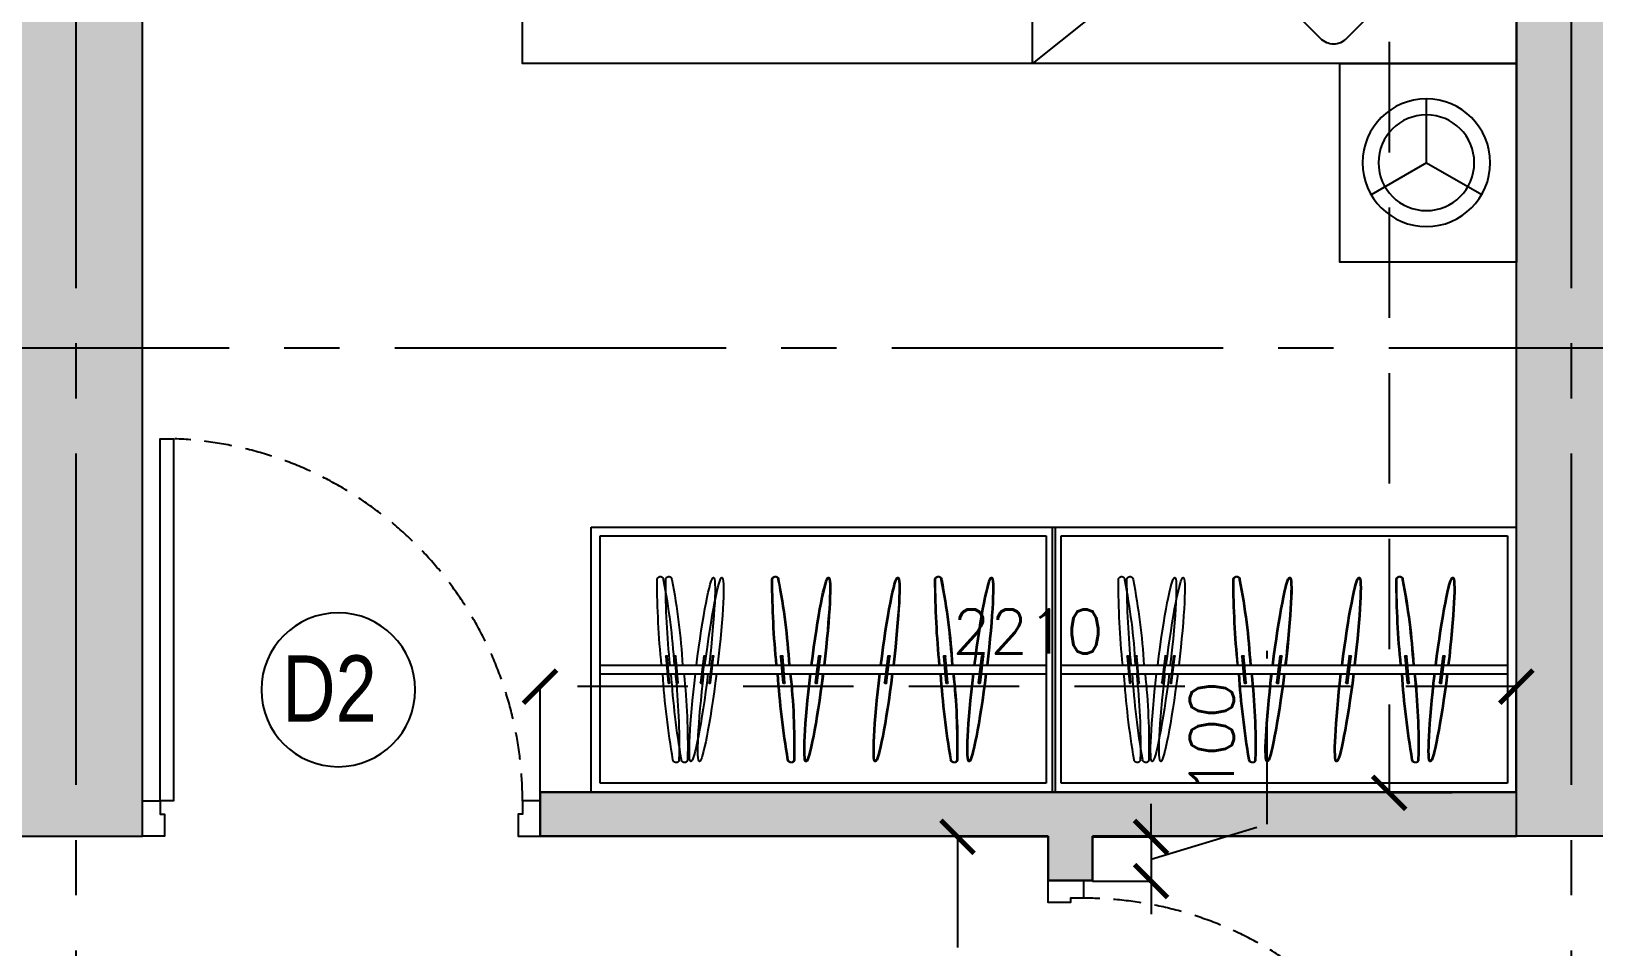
# Model space of a CAD drawing. Header units: millimetres. Extents: x 1180970 to 1231451, y -5737889 to -5695638.
# Drawn here: x 1209801 to 1213337, y -5705550 to -5703477 of the extents above; entities that cross this region are included whole.
import ezdxf
from ezdxf.enums import TextEntityAlignment as Align

# ---------------------------------------------------------------- set-up
doc = ezdxf.new("R2010")
doc.units = ezdxf.units.MM
doc.header["$LTSCALE"] = 1000
doc.header["$MEASUREMENT"] = 0
for name, pattern in [('2BHK-A - BACK$0$AUDIT_D_120904163729-0', [0]), ('2BHK-A - BACK$2$HIDDEN', [0.375, 0.25, -0.125]), ('AUDIT_D_120904163729-0', [0]), ('T8(T9 IS SIMILAR) - GROUND FLOOR - DIMENSION & TEXTING$0$HIDDEN', [0.375, 0.25, -0.125]), ('T8_REFUGE COLUMNS$0$CENTER2', [1.125, 0.75, -0.125, 0.125, -0.125])]:
    doc.linetypes.add(name, pattern=pattern)
doc.layers.get('0').update_dxf_attribs({"linetype": 'AUDIT_D_120904163729-0'})
for name, color, linetype in [('2BHK-A - BACK$0$2BHK-A - FRONT$0$a-furniture', 8, 'Continuous'), ('2BHK-A - BACK$0$A-DOOR-FULL', 2, 'Continuous'), ('2BHK-A - BACK$0$A-HATCH -160', 251, '2BHK-A - BACK$0$AUDIT_D_120904163729-0'), ('T8(T9 IS SIMILAR) - GROUND FLOOR - DIMENSION & TEXTING$0$A-DIMENSIONS', 2, 'T8(T9 IS SIMILAR) - GROUND FLOOR - DIMENSION & TEXTING$0$HIDDEN'), ('T8(T9 IS SIMILAR) - GROUND FLOOR - DIMENSION & TEXTING$0$a-window-no', 125, 'Continuous'), ('T8_REFUGE COLUMNS$0$A-CENTERLINE', 193, 'T8_REFUGE COLUMNS$0$CENTER2'), ('T8_REFUGE COLUMNS$0$A-RCC COLS', 3, 'Continuous')]:
    doc.layers.add(name, color=color, linetype=linetype)
doc.layers.add('2BHK-A - BACK$1$A-WALL- 160', color=6, linetype='Continuous', lineweight=30)
doc.layers.add('T8(T9 IS SIMILAR) - GROUND FLOOR$0$D&W', color=8, linetype='Continuous', lineweight=25)
doc.layers.add('T8_REFUGE COLUMNS$0$COL-HATCH', color=7, linetype='Continuous', lineweight=25, true_color=0xa3a3a3)
doc.styles.add('T8(T9 IS SIMILAR) - GROUND FLOOR - DIMENSION & TEXTING$0$LODHA STANDERD', font='sanss___.ttf')
doc.styles.add('T8(T9 IS SIMILAR) - GROUND FLOOR - DIMENSION & TEXTING$0$Romans 1', font='romans.shx', dxfattribs={"height": 100})
doc.dimstyles.new('T8(T9 IS SIMILAR) - GROUND FLOOR - DIMENSION & TEXTING$0$ALPINE S', dxfattribs={"dimscale": 0, "dimtxt": 100, "dimasz": 75, "dimexe": 0, "dimexo": 0, "dimgap": 75, "dimtad": 1, "dimdec": 0, "dimzin": 0, "dimdsep": 46, "dimtxsty": 'T8(T9 IS SIMILAR) - GROUND FLOOR - DIMENSION & TEXTING$0$Romans 1', "dimblk": 'T8(T9 IS SIMILAR) - GROUND FLOOR - DIMENSION & TEXTING$0$_ArchTick', "dimcen": 0.09, "dimclrd": 256, "dimclre": 256, "dimclrt": 7, "dimadec": 0, "dimazin": 0, "dimtfac": 1, "dimtdec": 0, "dimtofl": 0, "dimtmove": 1, "dimatfit": 0, "dimldrblk": 'T8(T9 IS SIMILAR) - GROUND FLOOR - DIMENSION & TEXTING$0$_Open90', "dimfxl": 1, "dimtolj": 1, "dimtzin": 0, "dimarcsym": 0})

# ---------------------------------------------------------------- blocks, each defined once
blk = doc.blocks.new('*U132')
for points in [[(0, 0), (0, 820), (-30, 820), (-30, 0)], [(-860, 0), (-820, 0), (-820, -30), (-810, -30), (-810, -80), (-860, -80)], [(40, 0), (0, 0), (0, -30), (-10, -30), (-10, -80), (40, -80)]]:
    blk.add_lwpolyline(points, close=True)
at = {"color": 0, "linetype": 'ByBlock', "ltscale": 0.25}
blk.add_arc((1.2, -0.5), 821.2, 92.373, 179.9653, dxfattribs=at)
blk = doc.blocks.new('*U130')
for points in [[(0, 0), (0, 820), (30, 820), (30, 0)], [(-40, 0), (0, 0), (0, -30), (10, -30), (10, -80), (-40, -80)], [(860, 0), (820, 0), (820, -30), (810, -30), (810, -80), (860, -80)]]:
    blk.add_lwpolyline(points, close=True)
at = {"color": 0, "linetype": 'ByBlock', "ltscale": 0.25}
blk.add_arc((-1.2, -0.5), 821.2, 0.0347, 87.627, dxfattribs=at)
blk = doc.blocks.new('2BHK-A - BACK$0$2BHK-A - FRONT$0$A$C6E931037')
at = {"color": 0, "linetype": 'ByBlock'}
for p, q in [((1050, 600), (0, 600)), ((0, 600), (0, 0)), ((1030, 580), (20, 580)), ((20, 580), (20, 20)), ((1030, 20), (1030, 580)), ((1050, 0), (1050, 600)), ((1029, 287.5), (19, 287.5)), ((169.2, 247.5), (161.9, 307.1)), ((170.8, 247.5), (163.5, 307.1)), ((164.9, 307.5), (172.2, 247.9)), ((166.5, 307.5), (173.8, 247.9)), ((242.4, 247.6), (247.7, 307.4)), ((244, 247.6), (249.2, 307.4)), ((250.7, 307.1), (245.4, 247.4)), ((252.2, 307.1), (247, 247.4)), ((381.4, 247.5), (374, 307.1)), ((374, 307.1), (374, 307.1)), ((382.9, 247.5), (375.6, 307.1)), ((375.6, 307.1), (375.6, 307.1)), ((377, 307.5), (377, 307.5)), ((377, 307.5), (384.3, 247.9)), ((378.6, 307.5), (378.6, 307.5)), ((378.6, 307.5), (385.9, 247.9)), ((538.2, 247.5), (530.9, 307.1)), ((539.8, 247.5), (532.4, 307.1)), ((533.9, 307.5), (541.2, 247.9)), ((535.4, 307.5), (542.7, 247.9)), ((611.4, 247.6), (616.6, 307.4)), ((612.9, 247.6), (618.2, 307.4)), ((619.6, 307.1), (614.4, 247.4)), ((621.2, 307.1), (615.9, 247.4)), ((780.2, 247.5), (772.9, 307.1)), ((775.8, 307.5), (783.1, 247.9)), ((799.4, 247.5), (792.1, 307.1)), ((795.1, 307.5), (802.4, 247.9)), ((853.4, 247.6), (858.6, 307.4)), ((861.6, 307.1), (856.3, 247.4)), ((872.6, 247.6), (877.8, 307.4)), ((880.8, 307.1), (875.6, 247.4)), ((1030, 267.5), (20, 267.5)), ((384.3, 247.9), (384.3, 247.9)), ((385.9, 247.9), (385.9, 247.9)), ((381.4, 247.5), (381.4, 247.5)), ((382.9, 247.5), (382.9, 247.5)), ((0, 0), (1050, 0)), ((20, 20), (1030, 20))]:
    blk.add_line(p, q, dxfattribs=at)
for centre, radius, start, end in [((1679.1, 203.5), 1449.3, 168.9432, 176.6792), ((1680.7, 203.5), 1449.3, 168.9432, 176.6792), ((263.6, 481.1), 6.91, 353.3258, 176.6742), ((265.2, 481.1), 6.91, 353.3258, 176.6742), ((-1659.6, 483.1), 1930.1, 354.1834, 359.9166), ((-1658.1, 483.1), 1930.1, 354.1834, 359.9166), ((2048.1, 203.5), 1449.3, 168.9432, 176.6792), ((2049.6, 203.5), 1449.3, 168.9432, 176.6792), ((632.6, 481.1), 6.91, 353.3258, 176.6742), ((634.1, 481.1), 6.91, 353.3258, 176.6742), ((-1290.6, 483.1), 1930.1, 354.1834, 359.9166), ((-1289.1, 483.1), 1930.1, 354.1834, 359.9166), ((2290, 203.5), 1449.3, 168.9432, 176.6792), ((2309.3, 203.5), 1449.3, 168.9432, 176.6792), ((874.5, 481.1), 6.91, 353.3258, 176.6742), ((-1048.7, 483.1), 1930.1, 354.1834, 359.9166), ((893.8, 481.1), 6.91, 353.3258, 176.6742), ((-1029.4, 483.1), 1930.1, 354.1834, 359.9166), ((163.4, 307.3), 1.5, 7, 187), ((165, 307.3), 1.5, 7, 187), ((249.2, 307.3), 1.5, 355, 175), ((250.7, 307.3), 1.5, 355, 175), ((375.5, 307.3), 1.5, 7, 187), ((377.1, 307.3), 1.5, 7, 187), ((532.4, 307.3), 1.5, 7, 187), ((533.9, 307.3), 1.5, 7, 187), ((618.1, 307.3), 1.5, 355, 175), ((619.7, 307.3), 1.5, 355, 175), ((774.3, 307.3), 1.5, 7, 187), ((793.6, 307.3), 1.5, 7, 187), ((860.1, 307.3), 1.5, 355, 175), ((879.3, 307.3), 1.5, 355, 175), ((170.7, 247.7), 1.5, 187, 7), ((172.3, 247.7), 1.5, 187, 7), ((1671.5, 107.8), 1450.8, 173.6789, 181.3108), ((1673.1, 107.8), 1450.8, 173.6789, 181.3108), ((-1666, 397), 1928.2, 350.3383, 356.1495), ((-1664.5, 397), 1928.2, 350.3383, 356.1495), ((243.9, 247.5), 1.5, 175, 355), ((245.5, 247.5), 1.5, 175, 355), ((382.8, 247.7), 1.5, 187, 7), ((384.4, 247.7), 1.5, 187, 7), ((539.7, 247.7), 1.5, 187, 7), ((541.2, 247.7), 1.5, 187, 7), ((2040.5, 107.8), 1450.8, 173.6789, 181.3108), ((2042, 107.8), 1450.8, 173.6789, 181.3108), ((-1297, 397), 1928.2, 350.3383, 356.1495), ((-1295.5, 397), 1928.2, 350.3383, 356.1495), ((612.9, 247.5), 1.5, 175, 355), ((614.4, 247.5), 1.5, 175, 355), ((781.7, 247.7), 1.5, 187, 7), ((800.9, 247.7), 1.5, 187, 7), ((2282.4, 107.8), 1450.8, 173.6789, 181.3108), ((-1055.1, 397), 1928.2, 350.3383, 356.1495), ((2301.7, 107.8), 1450.8, 173.6789, 181.3108), ((854.8, 247.5), 1.5, 175, 355), ((-1035.8, 397), 1928.2, 350.3383, 356.1495), ((874.1, 247.5), 1.5, 175, 355), ((228, 73.8), 6.91, 173.3258, 356.6742), ((229.5, 73.8), 6.91, 173.3258, 356.6742), ((596.9, 73.8), 6.91, 173.3258, 356.6742), ((598.5, 73.8), 6.91, 173.3258, 356.6742), ((838.9, 73.8), 6.91, 173.3258, 356.6742), ((858.1, 73.8), 6.91, 173.3258, 356.6742)]:
    blk.add_arc(centre, radius, start, end, dxfattribs=at)
for centre, start_param, end_param in [((169.2, 272.7), -1.509644, 1.493508), ((170.7, 272.7), -1.509644, 1.493508), ((381.3, 272.7), -1.509644, 1.493508), ((382.8, 272.7), -1.509644, 1.493508), ((538.1, 272.7), -1.509644, 1.493508), ((539.7, 272.7), -1.509644, 1.493508), ((780.1, 272.7), -1.509644, 1.493508), ((799.3, 272.7), -1.509644, 1.493508), ((168, 282.7), 1.633749, 4.633301), ((169.5, 282.7), 1.633749, 4.633301), ((380.1, 282.7), 1.633749, 4.633301), ((381.6, 282.7), 1.633749, 4.633301), ((536.9, 282.7), 1.633749, 4.633301), ((538.5, 282.7), 1.633749, 4.633301), ((778.9, 282.7), 1.633749, 4.633301), ((798.1, 282.7), 1.633749, 4.633301)]:
    blk.add_ellipse(centre, major_axis=(-26.2, 213.6), ratio=0.065707, start_param=start_param, end_param=end_param, dxfattribs=at)
blk = doc.blocks.new('2BHK-A - BACK$0$2BHK-A - FRONT$0$a bed')
at = {"color": 0, "linetype": 'ByBlock', "extrusion": (1.06338e-09, -0.000260045, 1)}
for q in [(78.6, 2497.2), (328.9, 2497.3), (203.8, 2280.5)]:
    blk.add_line((203.8, 2425), q, dxfattribs=at)
at = {"color": 0, "linetype": 'ByBlock'}
for p, q in [((675, 2200, 0), (675, 737.5, 0)), ((221.8, 1867.4, 0), (383.5, 2029, 0)), ((444.1, 2029, 0), (605.8, 1867.4, 0)), ((334.7, 1693.9, 0), (221.8, 1806.8, 0)), ((605.8, 1806.8, 0), (492.9, 1693.9, 0)), ((221.8, 1581, 0), (383.5, 1742.6, 0)), ((444.1, 1742.6, 0), (605.8, 1581, 0)), ((221.8, 1389.8, 0), (383.5, 1551.4, 0)), ((444.1, 1551.4, 0), (605.8, 1389.8, 0)), ((287.1, 1455.1, 0), (221.8, 1520.4, 0)), ((605.8, 1520.4, 0), (540.5, 1455.1, 0)), ((383.5, 1167.5, 0), (221.8, 1329.2, 0)), ((605.8, 1329.2, 0), (444.1, 1167.5, 0)), ((221.8, 857.3, 0), (383.5, 1019, 0)), ((444.1, 1019, 0), (605.8, 857.3, 0)), ((221.8, 679, 0), (383.5, 840.6, 0)), ((444.1, 840.6, 0), (605.8, 679, 0)), ((280.7, 737.9, 0), (221.8, 796.7, 0)), ((605.8, 796.7, 0), (546.9, 737.9, 0)), ((1095.6, 737.5, 0), (675, 737.5, 0)), ((675, 737.5, 0), (1095.6, 400, 0)), ((1095.6, 400, 0), (1095.6, 737.5, 0)), ((383.5, 456.7, 0), (221.8, 618.4, 0)), ((605.8, 618.4, 0), (444.1, 456.7, 0)), ((56.3, 400, 0), (506.3, 400, 0))]:
    blk.add_line(p, q, dxfattribs=at)
at = {"color": 0, "linetype": 'ByBlock', "extrusion": (1.06338e-09, 0.000260045, 1)}
for q in [(203.8, 319.5), (78.6, 102.8), (328.9, 102.7)]:
    blk.add_line((203.8, 175), q, dxfattribs=at)
at = {"color": 0, "linetype": 'ByBlock'}
for points in [[(0, 2200), (0, 2650), (400, 2650), (400, 2200)], [(0, 400), (0, -50), (400, -50), (400, 400)]]:
    blk.add_lwpolyline(points, close=True, dxfattribs=at)
blk.add_lwpolyline([(0, 400), (2250, 400), (2250, 2200), (0, 2200), (0, 400)], dxfattribs=at)
at = {"color": 0, "linetype": 'ByBlock', "extrusion": (1.06338e-09, -0.000260045, 1)}
for radius in [144.5, 108.4]:
    blk.add_circle((203.8, 2425, -0.6), radius, dxfattribs=at)
at = {"color": 0, "linetype": 'ByBlock', "extrusion": (1.06338e-09, 0.000260045, 1)}
for radius in [144.5, 108.4]:
    blk.add_circle((203.8, 175, 0), radius, dxfattribs=at)
at = {"color": 0, "linetype": 'ByBlock', "extrusion": (7.42612e-06, -2.34658e-07, -1)}
for centre, major_axis, start_param, end_param in [((417.2, 2002.1, 0), (-26.9, 26.9, 0), 6.283185, 7.853982), ((252.2, 1837.1, 0.7), (-30.3, 30.3, 0), 4.712389, 6.283185), ((575.4, 1837.1, 0.7), (30.3, 30.3, 0), 0, 1.570796), ((413.8, 1712.3, 0.7), (-30.3, 30.3, 0), 6.283185, 7.853982), ((252.2, 1550.7, 0.7), (30.3, 30.3, 0), 3.141593, 4.712389), ((413.8, 1521.1, 0.7), (30.3, 30.3, 0), 4.712389, 6.283185), ((575.4, 1550.7, 0.7), (30.3, 30.3, 0), 0, 1.570796), ((252.2, 1359.5, 0.7), (-30.3, 30.3, 0), 4.712389, 6.283185), ((575.4, 1359.5, 0.7), (-30.3, 30.3, 0), 1.570796, 3.141593), ((413.8, 1197.8, 0.7), (-30.3, 30.3, 0), 3.141593, 4.712389), ((413.8, 988.7, 0.7), (30.3, 30.3, 0), 4.712389, 6.283185), ((252.2, 827, 0.7), (30.3, 30.3, 0), 3.141593, 4.712389), ((413.8, 810.3, 0.7), (30.3, 30.3, 0), 4.712389, 6.283185), ((575.4, 827, 0.7), (-30.3, 30.3, 0), 1.570796, 3.141593), ((252.2, 648.7, 0.7), (-30.3, 30.3, 0), 4.712389, 6.283185), ((575.4, 648.7, 0.7), (-30.3, 30.3, 0), 1.570796, 3.141593), ((413.8, 487.1, 0.7), (30.3, 30.3, 0), 1.570796, 3.141593)]:
    blk.add_ellipse(centre, major_axis=major_axis, ratio=1, start_param=start_param, end_param=end_param, dxfattribs=at)
blk = doc.blocks.new('2BHK-A - BACK')
at = {"layer": '2BHK-A - BACK$0$A-HATCH -160', "linetype": 'ByBlock'}
h = blk.add_hatch(dxfattribs=at)
h.set_pattern_fill('ZIGZAG', color=256, scale=250)
h.set_pattern_definition([(9e-15, (-0.22, 0.45), (31.25, 31.25), [31.25, -31.25]), (90, (31.03, 0.45), (-31.25, 31.25), [31.25, -31.25])])
h.paths.add_polyline_path([(1196642.1, -5706299.9), (1198342.2, -5706299.9), (1198342.2, -5706399.9), (1196642.1, -5706399.9)])
h.paths.add_polyline_path([(1199382.6, -5705299.9), (1199382.6, -5705199.9), (1201592.2, -5705199.9), (1201592.2, -5705299.9), (1200442.1, -5705299.9), (1200442.1, -5705399.9), (1200342.1, -5705399.9), (1200342.1, -5705299.9)])
h.paths.add_polyline_path([(1200442.1, -5706399.9), (1201341.8, -5706399.9), (1201341.8, -5706299.9), (1200442.1, -5706299.9)])
h.paths.add_polyline_path([(1202091.8, -5706299.9), (1202691.8, -5706299.9), (1202691.8, -5706399.9), (1202091.8, -5706399.9)])
h.paths.add_polyline_path([(1204892.1, -5708749.5), (1204992.1, -5708749.5), (1204992.1, -5707999.9), (1204892.1, -5707999.9)])
h.paths.add_polyline_path([(1204892.1, -5709649.5), (1204992.1, -5709649.5), (1204992.1, -5710549.5), (1204892.1, -5710549.5)])
h.paths.add_polyline_path([(1200142, -5708600.5), (1200257, -5708600.5), (1200257.1, -5708700.5), (1200042, -5708700.5), (1200042, -5708099.9), (1200142, -5708099.9)])
h.paths.add_polyline_path([(1202792.1, -5701189.9), (1203427.1, -5701189.9), (1203427.1, -5701089.9), (1202792.1, -5701089.9)])
at = {"layer": '2BHK-A - BACK$1$A-WALL- 160', "linetype": 'ByBlock'}
for p, q in [((1199382.6, -5705199.9), (1201592.2, -5705199.9)), ((1201592.2, -5705299.9), (1201592.2, -5705199.9)), ((1199382.6, -5705299.9), (1200342.1, -5705299.9)), ((1200342.1, -5705399.9), (1200342.1, -5705299.9)), ((1200442.1, -5705299.9), (1201592.2, -5705299.9)), ((1200442.1, -5705299.9), (1200442.1, -5705399.9)), ((1200442.1, -5705399.9), (1200342.1, -5705399.9))]:
    blk.add_line(p, q, dxfattribs=at)
at = {"layer": '2BHK-A - BACK$0$2BHK-A - FRONT$0$a-furniture', "extrusion": (4.84058e-05, 0.000523293, 1)}
blk.add_blockref('2BHK-A - BACK$0$2BHK-A - FRONT$0$a bed', (1199382.4, -5703949.1, -2925.6), dxfattribs=at)
at = {"layer": '2BHK-A - BACK$0$2BHK-A - FRONT$0$a-furniture', "extrusion": (0.000159294, -0.000512155, 1)}
for p in [(1199382.6, -5705199, 3113), (1200426.6, -5705199, 3113.2)]:
    blk.add_blockref('2BHK-A - BACK$0$2BHK-A - FRONT$0$A$C6E931037', p, dxfattribs=at)
at = {"layer": '2BHK-A - BACK$0$A-DOOR-FULL', "linetype": '2BHK-A - BACK$2$HIDDEN', "xscale": -1}
blk.add_blockref('*U130', (1202452.2, -5705219.9), dxfattribs=at)
at = {"layer": '2BHK-A - BACK$0$A-DOOR-FULL', "linetype": '2BHK-A - BACK$2$HIDDEN', "xscale": -1, "rotation": 90}
blk.add_blockref('*U132', (1200362.1, -5706259.9), dxfattribs=at)
blk = doc.blocks.new('T8_REFUGE COLUMNS')
at = {"layer": 'T8_REFUGE COLUMNS$0$COL-HATCH', "linetype": 'ByBlock'}
h = blk.add_hatch(color=256, dxfattribs=at)
h.dxf.hatch_style = 1
h.paths.add_polyline_path([(1210052.1, -5701089.9), (1209752.1, -5701089.9), (1209752.1, -5705299.9), (1210052.1, -5705299.9)])
h = blk.add_hatch(color=256, dxfattribs=at)
h.dxf.hatch_style = 1
h.paths.add_polyline_path([(1213162.1, -5701089.9), (1213412.1, -5701089.9), (1213412.1, -5705299.9), (1213162.1, -5705299.9)])
at = {"layer": 'T8_REFUGE COLUMNS$0$A-CENTERLINE'}
for p, q in [((1209902.1, -5728808.5), (1209902.1, -5698573.6)), ((1213287.1, -5728808.5), (1213287.1, -5698573.6)), ((1218123.2, -5704194.9), (1182156.9, -5704194.9))]:
    blk.add_line(p, q, dxfattribs=at)
at = {"layer": 'T8_REFUGE COLUMNS$0$A-RCC COLS', "linetype": 'ByBlock'}
for points in [[(1210052.1, -5701089.9), (1209752.1, -5701089.9), (1209752.1, -5705299.9), (1210052.1, -5705299.9)], [(1213162.1, -5701089.9), (1213412.1, -5701089.9), (1213412.1, -5705299.9), (1213162.1, -5705299.9)]]:
    blk.add_lwpolyline(points, close=True, dxfattribs=at)
blk = doc.blocks.new('T8(T9 IS SIMILAR) - GROUND FLOOR')
at = {"layer": 'T8(T9 IS SIMILAR) - GROUND FLOOR$0$D&W', "linetype": 'ByBlock'}
blk.add_blockref('T8_REFUGE COLUMNS', (0, 0), dxfattribs=at)
at = {"layer": 'T8(T9 IS SIMILAR) - GROUND FLOOR$0$D&W', "linetype": 'ByBlock', "xscale": -1}
blk.add_blockref('2BHK-A - BACK', (2412544.6, 0), dxfattribs=at)
blk = doc.blocks.new('T8(T9 IS SIMILAR) - GROUND FLOOR - DIMENSION & TEXTING$0$_ArchTick')
at = {"color": 0, "linetype": 'ByBlock', "const_width": 0.15}
blk.add_lwpolyline([(-0.5, -0.5), (0.5, 0.5)], dxfattribs=at)
blk = doc.blocks.new('*D645')
at = {"layer": 'T8(T9 IS SIMILAR) - GROUND FLOOR - DIMENSION & TEXTING$0$A-DIMENSIONS', "linetype": 'T8(T9 IS SIMILAR) - GROUND FLOOR - DIMENSION & TEXTING$0$HIDDEN', "lineweight": -2, "transparency": 16777216}
for p, q in [((1212102.3, -5705301.3), (1211897, -5705301.3)), ((1212102.3, -5706301.3), (1211897, -5706301.3))]:
    blk.add_line(p, q, dxfattribs=at)
at = {"layer": 'T8(T9 IS SIMILAR) - GROUND FLOOR - DIMENSION & TEXTING$0$A-DIMENSIONS', "lineweight": -2, "transparency": 16777216}
blk.add_line((1211897, -5705301.3), (1211897, -5706301.3), dxfattribs=at)
at = {"layer": 'T8(T9 IS SIMILAR) - GROUND FLOOR - DIMENSION & TEXTING$0$A-DIMENSIONS', "linetype": 'ByBlock', "lineweight": -2, "transparency": 16777216, "xscale": 75, "yscale": 75, "zscale": 75}
for p, rotation in [((1211897, -5705301.3), 90), ((1211897, -5706301.3), 270)]:
    blk.add_blockref('T8(T9 IS SIMILAR) - GROUND FLOOR - DIMENSION & TEXTING$0$_ArchTick', p, dxfattribs=dict(at, rotation=rotation))
at = {"layer": 'T8(T9 IS SIMILAR) - GROUND FLOOR - DIMENSION & TEXTING$0$A-DIMENSIONS', "color": 7, "linetype": 'ByBlock', "transparency": 16777216, "insert": (1211772, -5705801.3), "char_height": 100, "attachment_point": 5, "rotation": 90, "style": 'T8(T9 IS SIMILAR) - GROUND FLOOR - DIMENSION & TEXTING$0$Romans 1'}
blk.add_mtext('\\A1;1000', dxfattribs=at)
blk = doc.blocks.new('T8(T9 IS SIMILAR) - GROUND FLOOR - DIMENSION & TEXTING$0$_Open90')
at = {"color": 0, "linetype": 'ByBlock', "lineweight": -2}
for p, q in [((-0.5, 0.5), (0, 0)), ((0, 0), (-1, 0)), ((0, 0), (-0.5, -0.5))]:
    blk.add_line(p, q, dxfattribs=at)
blk = doc.blocks.new('*D646')
at = {"layer": 'T8(T9 IS SIMILAR) - GROUND FLOOR - DIMENSION & TEXTING$0$A-DIMENSIONS', "lineweight": -2, "transparency": 16777216}
for p, q in [((1212597.7, -5705272.6), (1212597.7, -5704879.7)), ((1212335.2, -5705301.3), (1212335.2, -5705226.3)), ((1212335.2, -5705351.3), (1212597.7, -5705272.6)), ((1212335.2, -5705301.3), (1212335.2, -5705401.3)), ((1212335.2, -5705401.3), (1212335.2, -5705476.3))]:
    blk.add_line(p, q, dxfattribs=at)
at = {"layer": 'T8(T9 IS SIMILAR) - GROUND FLOOR - DIMENSION & TEXTING$0$A-DIMENSIONS', "linetype": 'T8(T9 IS SIMILAR) - GROUND FLOOR - DIMENSION & TEXTING$0$HIDDEN', "lineweight": -2, "transparency": 16777216}
for p, q in [((1212202.3, -5705301.3), (1212335.2, -5705301.3)), ((1212202.3, -5705401.3), (1212335.2, -5705401.3))]:
    blk.add_line(p, q, dxfattribs=at)
at = {"layer": 'T8(T9 IS SIMILAR) - GROUND FLOOR - DIMENSION & TEXTING$0$A-DIMENSIONS', "linetype": 'ByBlock', "lineweight": -2, "transparency": 16777216, "xscale": 75, "yscale": 75, "zscale": 75}
for p, rotation in [((1212335.2, -5705301.3), 270), ((1212335.2, -5705401.3), 90)]:
    blk.add_blockref('T8(T9 IS SIMILAR) - GROUND FLOOR - DIMENSION & TEXTING$0$_ArchTick', p, dxfattribs=dict(at, rotation=rotation))
at = {"layer": 'T8(T9 IS SIMILAR) - GROUND FLOOR - DIMENSION & TEXTING$0$A-DIMENSIONS', "color": 7, "linetype": 'ByBlock', "transparency": 16777216, "insert": (1212472.7, -5705076.1), "char_height": 100, "attachment_point": 5, "rotation": 90, "style": 'T8(T9 IS SIMILAR) - GROUND FLOOR - DIMENSION & TEXTING$0$Romans 1'}
blk.add_mtext('\\A1;100', dxfattribs=at)
blk = doc.blocks.new('*D647')
at = {"layer": 'T8(T9 IS SIMILAR) - GROUND FLOOR - DIMENSION & TEXTING$0$A-DIMENSIONS', "linetype": 'T8(T9 IS SIMILAR) - GROUND FLOOR - DIMENSION & TEXTING$0$HIDDEN', "lineweight": -2, "transparency": 16777216}
for p, q in [((1210952.2, -5705201.3), (1210952.2, -5704961)), ((1213161.8, -5705201.3), (1213161.8, -5704961))]:
    blk.add_line(p, q, dxfattribs=at)
at = {"layer": 'T8(T9 IS SIMILAR) - GROUND FLOOR - DIMENSION & TEXTING$0$A-DIMENSIONS', "lineweight": -2, "transparency": 16777216}
blk.add_line((1213161.8, -5704961), (1210952.2, -5704961), dxfattribs=at)
at = {"layer": 'T8(T9 IS SIMILAR) - GROUND FLOOR - DIMENSION & TEXTING$0$A-DIMENSIONS', "linetype": 'ByBlock', "lineweight": -2, "transparency": 16777216, "xscale": 75, "yscale": 75, "zscale": 75, "rotation": 180}
blk.add_blockref('T8(T9 IS SIMILAR) - GROUND FLOOR - DIMENSION & TEXTING$0$_ArchTick', (1210952.2, -5704961), dxfattribs=at)
at = {"layer": 'T8(T9 IS SIMILAR) - GROUND FLOOR - DIMENSION & TEXTING$0$A-DIMENSIONS', "linetype": 'ByBlock', "lineweight": -2, "transparency": 16777216, "xscale": 75, "yscale": 75, "zscale": 75}
blk.add_blockref('T8(T9 IS SIMILAR) - GROUND FLOOR - DIMENSION & TEXTING$0$_ArchTick', (1213161.8, -5704961), dxfattribs=at)
at = {"layer": 'T8(T9 IS SIMILAR) - GROUND FLOOR - DIMENSION & TEXTING$0$A-DIMENSIONS', "color": 7, "linetype": 'ByBlock', "transparency": 16777216, "insert": (1212057, -5704836), "char_height": 100, "attachment_point": 5, "style": 'T8(T9 IS SIMILAR) - GROUND FLOOR - DIMENSION & TEXTING$0$Romans 1'}
blk.add_mtext('\\A1;2210', dxfattribs=at)
blk = doc.blocks.new('*D650')
at = {"layer": 'T8(T9 IS SIMILAR) - GROUND FLOOR - DIMENSION & TEXTING$0$A-DIMENSIONS', "linetype": 'T8(T9 IS SIMILAR) - GROUND FLOOR - DIMENSION & TEXTING$0$HIDDEN', "lineweight": -2, "transparency": 16777216}
for p, q in [((1213016.9, -5701251.3), (1212874.1, -5701251.3)), ((1213016.9, -5705201.3), (1212874.1, -5705201.3))]:
    blk.add_line(p, q, dxfattribs=at)
at = {"layer": 'T8(T9 IS SIMILAR) - GROUND FLOOR - DIMENSION & TEXTING$0$A-DIMENSIONS', "lineweight": -2, "transparency": 16777216}
blk.add_line((1212874.1, -5701251.3), (1212874.1, -5705201.3), dxfattribs=at)
at = {"layer": 'T8(T9 IS SIMILAR) - GROUND FLOOR - DIMENSION & TEXTING$0$A-DIMENSIONS', "linetype": 'ByBlock', "lineweight": -2, "transparency": 16777216, "xscale": 75, "yscale": 75, "zscale": 75}
for p, rotation in [((1212874.1, -5701251.3), 90), ((1212874.1, -5705201.3), 270)]:
    blk.add_blockref('T8(T9 IS SIMILAR) - GROUND FLOOR - DIMENSION & TEXTING$0$_ArchTick', p, dxfattribs=dict(at, rotation=rotation))
at = {"layer": 'T8(T9 IS SIMILAR) - GROUND FLOOR - DIMENSION & TEXTING$0$A-DIMENSIONS', "color": 7, "linetype": 'ByBlock', "transparency": 16777216, "insert": (1212749.1, -5703226.3), "char_height": 100, "attachment_point": 5, "rotation": 90, "style": 'T8(T9 IS SIMILAR) - GROUND FLOOR - DIMENSION & TEXTING$0$Romans 1'}
blk.add_mtext('\\A1;3950', dxfattribs=at)
blk = doc.blocks.new('T8(T9 IS SIMILAR) - GROUND FLOOR - DIMENSION & TEXTING$0$WINDOW TAG')
at = {"layer": 'T8(T9 IS SIMILAR) - GROUND FLOOR - DIMENSION & TEXTING$0$a-window-no'}
blk.add_circle((0, 0), 174.1, dxfattribs=at)
at = {"layer": 'T8(T9 IS SIMILAR) - GROUND FLOOR - DIMENSION & TEXTING$0$a-window-no', "style": 'T8(T9 IS SIMILAR) - GROUND FLOOR - DIMENSION & TEXTING$0$LODHA STANDERD'}
blk.add_attdef('WINDOW', text='', height=150, dxfattribs=at).set_placement((11.3, 2.8), align=Align.MIDDLE_CENTER)
blk = doc.blocks.new('T8(T9 IS SIMILAR) - GROUND FLOOR - DIMENSION & TEXTING')
at = {"layer": 'T8(T9 IS SIMILAR) - GROUND FLOOR - DIMENSION & TEXTING$0$a-window-no'}
ref = blk.add_blockref('T8(T9 IS SIMILAR) - GROUND FLOOR - DIMENSION & TEXTING$0$WINDOW TAG', (1210495.5, -5704968.1, 1.1), dxfattribs=dict(at, xscale=-1))
ref.add_attrib('WINDOW', 'D2', dxfattribs={"height": 150, "style": 'T8(T9 IS SIMILAR) - GROUND FLOOR - DIMENSION & TEXTING$0$LODHA STANDERD', "width": 0.8}).set_placement((1210475.5, -5704965.3, 1.1), align=Align.MIDDLE_CENTER)
at = {"layer": 'T8(T9 IS SIMILAR) - GROUND FLOOR - DIMENSION & TEXTING$0$A-DIMENSIONS', "linetype": 'ByBlock'}
for base, p1, p2, angle, picture, middle in [((1212874.1, -5705201.3), (1213016.9, -5701251.3), (1213016.9, -5705201.3), 270, '*D650', (1212749.1, -5703226.3)), ((1210952.2, -5704961), (1213161.8, -5705201.3), (1210952.2, -5705201.3), 180, '*D647', (1212057, -5704836)), ((1212335.2, -5705401.3), (1212202.3, -5705301.3), (1212202.3, -5705401.3), 270, '*D646', (1212472.7, -5705197.6)), ((1211897, -5706301.3), (1212102.3, -5705301.3), (1212102.3, -5706301.3), 270, '*D645', (1211772, -5705801.3))]:
    dim = blk.add_linear_dim(base=base, p1=p1, p2=p2, angle=angle, dimstyle='T8(T9 IS SIMILAR) - GROUND FLOOR - DIMENSION & TEXTING$0$ALPINE S', override={"dimscale": 1, "dimfxl": 5, "dimarcsym": 1}, dxfattribs=at)
    dim.commit()
    dim.dimension.update_dxf_attribs({"geometry": picture, "text_midpoint": middle})

msp = doc.modelspace()

# ---------------------------------------------------------------- block references
at = {"linetype": 'ByBlock'}
msp.add_blockref('T8(T9 IS SIMILAR) - GROUND FLOOR', (0, 0), dxfattribs=at)

# ---------------------------------------------------------------- next in the draw order: block references
msp.add_blockref('T8(T9 IS SIMILAR) - GROUND FLOOR - DIMENSION & TEXTING', (0, 0), dxfattribs=at)

doc.saveas('drawing.dxf')
